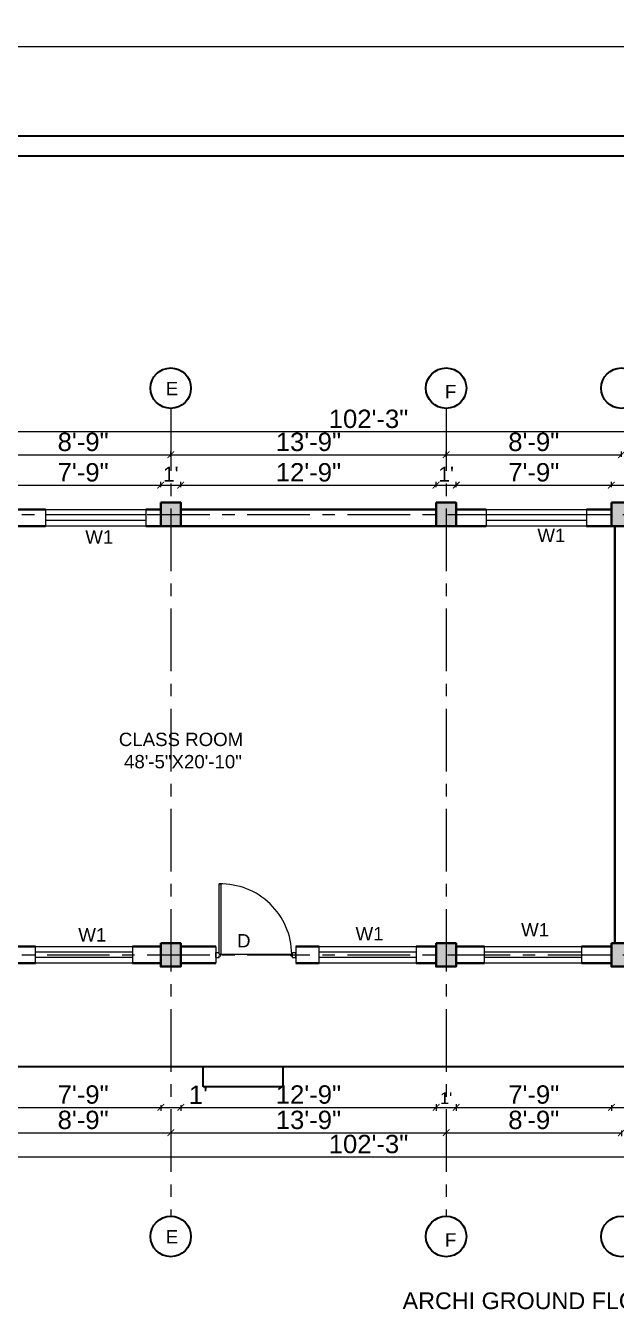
# Model space of a CAD drawing. Header units: inches. Extents: x -6800 to 96653, y -25814 to 17379.
# Drawn here: x 87020 to 87374, y -13253 to -12484 of the extents above; entities that cross this region are included whole.
import ezdxf

# ---------------------------------------------------------------- set-up
doc = ezdxf.new("R2010")
doc.units = ezdxf.units.IN
doc.header["$MEASUREMENT"] = 0
doc.header["$PDMODE"] = 34
doc.linetypes.add('CENTER', pattern=[2, 1.25, -0.25, 0.25, -0.25])
doc.layers.add('A-Windows', color=7, linetype='Continuous')
for name, color, linetype, lineweight in [('Cent line', 54, 'CENTER', 9), ('Column', 101, 'Continuous', 30), ('dimension', 50, 'Continuous', 20), ('dimension @ 1', 50, 'Continuous', 20), ('ele back', 51, 'Continuous', 15), ('text', 31, 'Continuous', 13), ('Wall', 90, 'Continuous', 30), ('Window', 140, 'Continuous', 13)]:
    doc.layers.add(name, color=color, linetype=linetype, lineweight=lineweight)
doc.styles.add('Annotative', font='arial.ttf')
doc.styles.get("Standard").update_dxf_attribs({"font": 'arial.ttf'})
doc.dimstyles.get("Standard").update_dxf_attribs({"dimtxt": 7, "dimasz": 4, "dimexe": 2, "dimexo": 2, "dimgap": 2, "dimtad": 1, "dimdec": 0, "dimzin": 0, "dimdsep": 46, "dimlunit": 4, "dimtxsty": 'Standard', "dimblk": 'ARCHTICK', "dimcen": 0.25, "dimclrd": 256, "dimclre": 256, "dimclrt": 256, "dimadec": 0, "dimazin": 0, "dimtfac": 1, "dimtdec": 0, "dimtofl": 0, "dimtmove": 0, "dimatfit": 3, "dimfxl": 1, "dimfxlon": 1, "dimtolj": 1, "dimtzin": 0, "dimlwd": -1, "dimlwe": -1, "dimarcsym": 1})

# ---------------------------------------------------------------- blocks, each defined once
blk = doc.blocks.new('colarch')
at = {"layer": 'Column'}
h = blk.add_hatch(color=256, dxfattribs=at)
h.dxf.hatch_style = 1
h.paths.add_polyline_path([(-6740.22, 498.65), (-6728.22, 498.65), (-6728.22, 512.65), (-6740.22, 512.65)])
blk.add_lwpolyline([(-6740.22, 512.65), (-6728.22, 512.65), (-6728.22, 498.65), (-6740.22, 498.65)], close=True, dxfattribs=at)
blk = doc.blocks.new('_ArchTick')
at = {"color": 0, "linetype": 'ByBlock', "const_width": 0.15}
blk.add_lwpolyline([(-0.5, -0.5), (0.5, 0.5)], dxfattribs=at)
blk = doc.blocks.new('*D2150')
at = {"layer": 'Defpoints', "color": 0, "transparency": 16777216}
for p in [(87100.73, -12759.07), (87007.73, -12769.57), (87100.73, -12769.57)]:
    blk.add_point(p, dxfattribs=at)
at = {"layer": 'dimension', "transparency": 16777216}
for p, q in [((87007.73, -12760.32), (87007.73, -12757.07)), ((87007.73, -12759.07), (87100.73, -12759.07)), ((87100.73, -12760.32), (87100.73, -12757.07))]:
    blk.add_line(p, q, dxfattribs=at)
at = {"layer": 'dimension', "transparency": 16777216, "xscale": 4, "yscale": 4, "zscale": 4, "rotation": 180}
blk.add_blockref('_ArchTick', (87007.73, -12759.07), dxfattribs=at)
at = {"layer": 'dimension', "transparency": 16777216, "xscale": 4, "yscale": 4, "zscale": 4}
blk.add_blockref('_ArchTick', (87100.73, -12759.07), dxfattribs=at)
at = {"layer": 'dimension', "transparency": 16777216, "insert": (87054.23, -12751.45), "char_height": 11, "attachment_point": 5}
blk.add_mtext('\\A1;7\'-9"', dxfattribs=at)
blk = doc.blocks.new('*D1298')
at = {"layer": 'Defpoints', "color": 0, "transparency": 16777216}
for p in [(87112.73, -12759.07), (87100.73, -12769.57), (87112.73, -12769.57)]:
    blk.add_point(p, dxfattribs=at)
at = {"layer": 'dimension', "transparency": 16777216}
for p, q in [((87100.73, -12760.07), (87100.73, -12757.07)), ((87100.73, -12759.07), (87112.73, -12759.07)), ((87112.73, -12760.07), (87112.73, -12757.07))]:
    blk.add_line(p, q, dxfattribs=at)
at = {"layer": 'dimension', "transparency": 16777216, "xscale": 4, "yscale": 4, "zscale": 4, "rotation": 180}
blk.add_blockref('_ArchTick', (87100.73, -12759.07), dxfattribs=at)
at = {"layer": 'dimension', "transparency": 16777216, "xscale": 4, "yscale": 4, "zscale": 4}
blk.add_blockref('_ArchTick', (87112.73, -12759.07), dxfattribs=at)
at = {"layer": 'dimension', "transparency": 16777216, "insert": (87106.73, -12752.55), "char_height": 9, "attachment_point": 5}
blk.add_mtext("\\A1;1'", dxfattribs=at)
blk = doc.blocks.new('*D2152')
at = {"layer": 'Defpoints', "color": 0, "transparency": 16777216}
for p in [(87265.73, -12759.07), (87112.73, -12769.57), (87265.73, -12769.57)]:
    blk.add_point(p, dxfattribs=at)
at = {"layer": 'dimension', "transparency": 16777216}
for p, q in [((87112.73, -12760.32), (87112.73, -12757.07)), ((87112.73, -12759.07), (87265.73, -12759.07)), ((87265.73, -12760.32), (87265.73, -12757.07))]:
    blk.add_line(p, q, dxfattribs=at)
at = {"layer": 'dimension', "transparency": 16777216, "xscale": 4, "yscale": 4, "zscale": 4, "rotation": 180}
blk.add_blockref('_ArchTick', (87112.73, -12759.07), dxfattribs=at)
at = {"layer": 'dimension', "transparency": 16777216, "xscale": 4, "yscale": 4, "zscale": 4}
blk.add_blockref('_ArchTick', (87265.73, -12759.07), dxfattribs=at)
at = {"layer": 'dimension', "transparency": 16777216, "insert": (87189.23, -12751.45), "char_height": 11, "attachment_point": 5}
blk.add_mtext('\\A1;12\'-9"', dxfattribs=at)
blk = doc.blocks.new('*D1296')
at = {"layer": 'Defpoints', "color": 0, "transparency": 16777216}
for p in [(87277.73, -12759.07), (87265.73, -12769.57), (87277.73, -12769.57)]:
    blk.add_point(p, dxfattribs=at)
at = {"layer": 'dimension', "transparency": 16777216}
for p, q in [((87265.73, -12760.07), (87265.73, -12757.07)), ((87265.73, -12759.07), (87277.73, -12759.07)), ((87277.73, -12760.07), (87277.73, -12757.07))]:
    blk.add_line(p, q, dxfattribs=at)
at = {"layer": 'dimension', "transparency": 16777216, "xscale": 4, "yscale": 4, "zscale": 4, "rotation": 180}
blk.add_blockref('_ArchTick', (87265.73, -12759.07), dxfattribs=at)
at = {"layer": 'dimension', "transparency": 16777216, "xscale": 4, "yscale": 4, "zscale": 4}
blk.add_blockref('_ArchTick', (87277.73, -12759.07), dxfattribs=at)
at = {"layer": 'dimension', "transparency": 16777216, "insert": (87271.73, -12752.55), "char_height": 9, "attachment_point": 5}
blk.add_mtext("\\A1;1'", dxfattribs=at)
blk = doc.blocks.new('*D2154')
at = {"layer": 'Defpoints', "color": 0, "transparency": 16777216}
for p in [(87370.73, -12759.07), (87277.73, -12769.57), (87370.73, -12769.57)]:
    blk.add_point(p, dxfattribs=at)
at = {"layer": 'dimension', "transparency": 16777216}
for p, q in [((87277.73, -12760.32), (87277.73, -12757.07)), ((87277.73, -12759.07), (87370.73, -12759.07)), ((87370.73, -12760.32), (87370.73, -12757.07))]:
    blk.add_line(p, q, dxfattribs=at)
at = {"layer": 'dimension', "transparency": 16777216, "xscale": 4, "yscale": 4, "zscale": 4, "rotation": 180}
blk.add_blockref('_ArchTick', (87277.73, -12759.07), dxfattribs=at)
at = {"layer": 'dimension', "transparency": 16777216, "xscale": 4, "yscale": 4, "zscale": 4}
blk.add_blockref('_ArchTick', (87370.73, -12759.07), dxfattribs=at)
at = {"layer": 'dimension', "transparency": 16777216, "insert": (87324.23, -12751.45), "char_height": 11, "attachment_point": 5}
blk.add_mtext('\\A1;7\'-9"', dxfattribs=at)
blk = doc.blocks.new('*D2156')
at = {"layer": 'Defpoints', "color": 0, "transparency": 16777216}
for p in [(87382.73, -12759.07), (87370.73, -12769.57), (87382.73, -12769.57)]:
    blk.add_point(p, dxfattribs=at)
at = {"layer": 'dimension', "transparency": 16777216}
for p, q in [((87370.73, -12760.32), (87370.73, -12757.07)), ((87370.73, -12759.07), (87382.73, -12759.07)), ((87382.73, -12760.32), (87382.73, -12757.07)), ((87382.73, -12759.07), (87399.82, -12759.07))]:
    blk.add_line(p, q, dxfattribs=at)
at = {"layer": 'dimension', "transparency": 16777216, "xscale": 4, "yscale": 4, "zscale": 4, "rotation": 180}
blk.add_blockref('_ArchTick', (87370.73, -12759.07), dxfattribs=at)
at = {"layer": 'dimension', "transparency": 16777216, "xscale": 4, "yscale": 4, "zscale": 4}
blk.add_blockref('_ArchTick', (87382.73, -12759.07), dxfattribs=at)
at = {"layer": 'dimension', "transparency": 16777216, "insert": (87393.28, -12751.55), "char_height": 11, "attachment_point": 5}
blk.add_mtext("\\A1;1'", dxfattribs=at)
blk = doc.blocks.new('*D2151')
at = {"layer": 'Defpoints', "color": 0, "transparency": 16777216}
for p in [(87106.73, -12740.82), (87001.73, -12769.57), (87106.73, -12769.57)]:
    blk.add_point(p, dxfattribs=at)
at = {"layer": 'dimension', "transparency": 16777216}
for p, q in [((87001.73, -12742.07), (87001.73, -12738.82)), ((87106.73, -12742.07), (87106.73, -12738.82)), ((87001.73, -12740.82), (87106.73, -12740.82))]:
    blk.add_line(p, q, dxfattribs=at)
at = {"layer": 'dimension', "transparency": 16777216, "xscale": 4, "yscale": 4, "zscale": 4, "rotation": 180}
blk.add_blockref('_ArchTick', (87001.73, -12740.82), dxfattribs=at)
at = {"layer": 'dimension', "transparency": 16777216, "xscale": 4, "yscale": 4, "zscale": 4}
blk.add_blockref('_ArchTick', (87106.73, -12740.82), dxfattribs=at)
at = {"layer": 'dimension', "transparency": 16777216, "insert": (87054.23, -12733.21), "char_height": 11, "attachment_point": 5}
blk.add_mtext('\\A1;8\'-9"', dxfattribs=at)
blk = doc.blocks.new('*D2153')
at = {"layer": 'Defpoints', "color": 0, "transparency": 16777216}
for p in [(87271.73, -12740.82), (87106.73, -12769.57), (87271.73, -12769.57)]:
    blk.add_point(p, dxfattribs=at)
at = {"layer": 'dimension', "transparency": 16777216}
for p, q in [((87106.73, -12742.07), (87106.73, -12738.82)), ((87271.73, -12742.07), (87271.73, -12738.82)), ((87106.73, -12740.82), (87271.73, -12740.82))]:
    blk.add_line(p, q, dxfattribs=at)
at = {"layer": 'dimension', "transparency": 16777216, "xscale": 4, "yscale": 4, "zscale": 4, "rotation": 180}
blk.add_blockref('_ArchTick', (87106.73, -12740.82), dxfattribs=at)
at = {"layer": 'dimension', "transparency": 16777216, "xscale": 4, "yscale": 4, "zscale": 4}
blk.add_blockref('_ArchTick', (87271.73, -12740.82), dxfattribs=at)
at = {"layer": 'dimension', "transparency": 16777216, "insert": (87189.23, -12733.2), "char_height": 11, "attachment_point": 5}
blk.add_mtext('\\A1;13\'-9"', dxfattribs=at)
blk = doc.blocks.new('*D2155')
at = {"layer": 'Defpoints', "color": 0, "transparency": 16777216}
for p in [(87376.73, -12740.82), (87271.73, -12769.57), (87376.73, -12769.57)]:
    blk.add_point(p, dxfattribs=at)
at = {"layer": 'dimension', "transparency": 16777216}
for p, q in [((87271.73, -12742.07), (87271.73, -12738.82)), ((87376.73, -12742.07), (87376.73, -12738.82)), ((87271.73, -12740.82), (87376.73, -12740.82))]:
    blk.add_line(p, q, dxfattribs=at)
at = {"layer": 'dimension', "transparency": 16777216, "xscale": 4, "yscale": 4, "zscale": 4, "rotation": 180}
blk.add_blockref('_ArchTick', (87271.73, -12740.82), dxfattribs=at)
at = {"layer": 'dimension', "transparency": 16777216, "xscale": 4, "yscale": 4, "zscale": 4}
blk.add_blockref('_ArchTick', (87376.73, -12740.82), dxfattribs=at)
at = {"layer": 'dimension', "transparency": 16777216, "insert": (87324.23, -12733.21), "char_height": 11, "attachment_point": 5}
blk.add_mtext('\\A1;8\'-9"', dxfattribs=at)
blk = doc.blocks.new('*D2144')
at = {"layer": 'Defpoints', "color": 0, "transparency": 16777216}
for p in [(87838.73, -12727.02), (86611.73, -12773.57), (87838.73, -12773.57)]:
    blk.add_point(p, dxfattribs=at)
at = {"layer": 'dimension', "transparency": 16777216}
for p, q in [((86611.73, -12728.27), (86611.73, -12725.02)), ((86611.73, -12727.02), (87838.73, -12727.02)), ((87838.73, -12728.27), (87838.73, -12725.02))]:
    blk.add_line(p, q, dxfattribs=at)
at = {"layer": 'dimension', "transparency": 16777216, "xscale": 4, "yscale": 4, "zscale": 4, "rotation": 180}
blk.add_blockref('_ArchTick', (86611.73, -12727.02), dxfattribs=at)
at = {"layer": 'dimension', "transparency": 16777216, "xscale": 4, "yscale": 4, "zscale": 4}
blk.add_blockref('_ArchTick', (87838.73, -12727.02), dxfattribs=at)
at = {"layer": 'dimension', "transparency": 16777216, "insert": (87225.23, -12719.4), "char_height": 11, "attachment_point": 5}
blk.add_mtext('\\A1;102\'-3"', dxfattribs=at)
blk = doc.blocks.new('*D2173')
at = {"layer": 'Defpoints', "color": 0, "transparency": 16777216}
for p in [(87007.73, -13045.57), (87100.73, -13045.57), (87100.73, -13131.95)]:
    blk.add_point(p, dxfattribs=at)
at = {"layer": 'dimension', "transparency": 16777216}
for p, q in [((87007.73, -13130.7), (87007.73, -13133.95)), ((87100.73, -13130.7), (87100.73, -13133.95)), ((87007.73, -13131.95), (87100.73, -13131.95))]:
    blk.add_line(p, q, dxfattribs=at)
at = {"layer": 'dimension', "transparency": 16777216, "xscale": 4, "yscale": 4, "zscale": 4, "rotation": 180}
blk.add_blockref('_ArchTick', (87007.73, -13131.95), dxfattribs=at)
at = {"layer": 'dimension', "transparency": 16777216, "xscale": 4, "yscale": 4, "zscale": 4}
blk.add_blockref('_ArchTick', (87100.73, -13131.95), dxfattribs=at)
at = {"layer": 'dimension', "transparency": 16777216, "insert": (87054.23, -13124.33), "char_height": 11, "attachment_point": 5}
blk.add_mtext('\\A1;7\'-9"', dxfattribs=at)
blk = doc.blocks.new('*D2172')
at = {"layer": 'Defpoints', "color": 0, "transparency": 16777216}
for p in [(87100.73, -13045.57), (87112.73, -13045.57), (87112.73, -13131.95)]:
    blk.add_point(p, dxfattribs=at)
at = {"layer": 'dimension', "transparency": 16777216}
for p, q in [((87100.73, -13130.7), (87100.73, -13133.95)), ((87112.73, -13130.7), (87112.73, -13133.95)), ((87100.73, -13131.95), (87112.73, -13131.95)), ((87112.73, -13131.95), (87129.82, -13131.95))]:
    blk.add_line(p, q, dxfattribs=at)
at = {"layer": 'dimension', "transparency": 16777216, "xscale": 4, "yscale": 4, "zscale": 4, "rotation": 180}
blk.add_blockref('_ArchTick', (87100.73, -13131.95), dxfattribs=at)
at = {"layer": 'dimension', "transparency": 16777216, "xscale": 4, "yscale": 4, "zscale": 4}
blk.add_blockref('_ArchTick', (87112.73, -13131.95), dxfattribs=at)
at = {"layer": 'dimension', "transparency": 16777216, "insert": (87123.28, -13124.42), "char_height": 11, "attachment_point": 5}
blk.add_mtext("\\A1;1'", dxfattribs=at)
blk = doc.blocks.new('*D2171')
at = {"layer": 'Defpoints', "color": 0, "transparency": 16777216}
for p in [(87112.73, -13045.57), (87265.73, -13045.57), (87265.73, -13131.95)]:
    blk.add_point(p, dxfattribs=at)
at = {"layer": 'dimension', "transparency": 16777216}
for p, q in [((87112.73, -13130.7), (87112.73, -13133.95)), ((87265.73, -13130.7), (87265.73, -13133.95)), ((87112.73, -13131.95), (87265.73, -13131.95))]:
    blk.add_line(p, q, dxfattribs=at)
at = {"layer": 'dimension', "transparency": 16777216, "xscale": 4, "yscale": 4, "zscale": 4, "rotation": 180}
blk.add_blockref('_ArchTick', (87112.73, -13131.95), dxfattribs=at)
at = {"layer": 'dimension', "transparency": 16777216, "xscale": 4, "yscale": 4, "zscale": 4}
blk.add_blockref('_ArchTick', (87265.73, -13131.95), dxfattribs=at)
at = {"layer": 'dimension', "transparency": 16777216, "insert": (87189.23, -13124.33), "char_height": 11, "attachment_point": 5}
blk.add_mtext('\\A1;12\'-9"', dxfattribs=at)
blk = doc.blocks.new('*D1888')
at = {"layer": 'Cent line', "ltscale": 30, "transparency": 16777216}
for p, q in [((87265.73, -13129.95), (87265.73, -13133.95)), ((87277.73, -13129.95), (87277.73, -13133.95)), ((87265.73, -13131.95), (87277.73, -13131.95))]:
    blk.add_line(p, q, dxfattribs=at)
at = {"layer": 'Defpoints', "color": 0, "ltscale": 30, "transparency": 16777216}
for p in [(87265.73, -13045.57), (87277.73, -13047.57), (87277.73, -13131.95)]:
    blk.add_point(p, dxfattribs=at)
at = {"layer": 'Cent line', "ltscale": 30, "transparency": 16777216, "xscale": 4, "yscale": 4, "zscale": 4, "rotation": 180}
blk.add_blockref('_ArchTick', (87265.73, -13131.95), dxfattribs=at)
at = {"layer": 'Cent line', "ltscale": 30, "transparency": 16777216, "xscale": 4, "yscale": 4, "zscale": 4}
blk.add_blockref('_ArchTick', (87277.73, -13131.95), dxfattribs=at)
at = {"layer": 'Cent line', "ltscale": 30, "transparency": 16777216, "insert": (87271.73, -13126.43), "char_height": 7, "attachment_point": 5, "style": 'Annotative'}
blk.add_mtext("\\A1;1'", dxfattribs=at)
blk = doc.blocks.new('*D2120')
at = {"layer": 'Defpoints', "color": 0, "transparency": 16777216}
for p in [(87277.73, -13047.57), (87370.73, -13047.57), (87370.73, -13131.95)]:
    blk.add_point(p, dxfattribs=at)
at = {"layer": 'dimension', "transparency": 16777216}
for p, q in [((87277.73, -13130.7), (87277.73, -13133.95)), ((87370.73, -13130.7), (87370.73, -13133.95)), ((87277.73, -13131.95), (87370.73, -13131.95))]:
    blk.add_line(p, q, dxfattribs=at)
at = {"layer": 'dimension', "transparency": 16777216, "xscale": 4, "yscale": 4, "zscale": 4, "rotation": 180}
blk.add_blockref('_ArchTick', (87277.73, -13131.95), dxfattribs=at)
at = {"layer": 'dimension', "transparency": 16777216, "xscale": 4, "yscale": 4, "zscale": 4}
blk.add_blockref('_ArchTick', (87370.73, -13131.95), dxfattribs=at)
at = {"layer": 'dimension', "transparency": 16777216, "insert": (87324.23, -13124.33), "char_height": 11, "attachment_point": 5}
blk.add_mtext('\\A1;7\'-9"', dxfattribs=at)
blk = doc.blocks.new('*D2124')
at = {"layer": 'Defpoints', "color": 0, "transparency": 16777216}
for p in [(87370.73, -13047.57), (87382.73, -13047.57), (87382.73, -13131.95)]:
    blk.add_point(p, dxfattribs=at)
at = {"layer": 'dimension', "transparency": 16777216}
for p, q in [((87370.73, -13130.7), (87370.73, -13133.95)), ((87382.73, -13130.7), (87382.73, -13133.95)), ((87370.73, -13131.95), (87382.73, -13131.95)), ((87382.73, -13131.95), (87399.82, -13131.95))]:
    blk.add_line(p, q, dxfattribs=at)
at = {"layer": 'dimension', "transparency": 16777216, "xscale": 4, "yscale": 4, "zscale": 4, "rotation": 180}
blk.add_blockref('_ArchTick', (87370.73, -13131.95), dxfattribs=at)
at = {"layer": 'dimension', "transparency": 16777216, "xscale": 4, "yscale": 4, "zscale": 4}
blk.add_blockref('_ArchTick', (87382.73, -13131.95), dxfattribs=at)
at = {"layer": 'dimension', "transparency": 16777216, "insert": (87393.28, -13124.42), "char_height": 11, "attachment_point": 5}
blk.add_mtext("\\A1;1'", dxfattribs=at)
blk = doc.blocks.new('*D2174')
at = {"layer": 'Defpoints', "color": 0, "transparency": 16777216}
for p in [(87001.73, -13047.57), (87106.73, -13047.57), (87106.73, -13147.16)]:
    blk.add_point(p, dxfattribs=at)
at = {"layer": 'dimension', "transparency": 16777216}
for p, q in [((87001.73, -13145.91), (87001.73, -13149.16)), ((87106.73, -13145.91), (87106.73, -13149.16)), ((87001.73, -13147.16), (87106.73, -13147.16))]:
    blk.add_line(p, q, dxfattribs=at)
at = {"layer": 'dimension', "transparency": 16777216, "xscale": 4, "yscale": 4, "zscale": 4, "rotation": 180}
blk.add_blockref('_ArchTick', (87001.73, -13147.16), dxfattribs=at)
at = {"layer": 'dimension', "transparency": 16777216, "xscale": 4, "yscale": 4, "zscale": 4}
blk.add_blockref('_ArchTick', (87106.73, -13147.16), dxfattribs=at)
at = {"layer": 'dimension', "transparency": 16777216, "insert": (87054.23, -13139.54), "char_height": 11, "attachment_point": 5}
blk.add_mtext('\\A1;8\'-9"', dxfattribs=at)
blk = doc.blocks.new('*D2170')
at = {"layer": 'Defpoints', "color": 0, "transparency": 16777216}
for p in [(87106.73, -13047.57), (87271.73, -13047.57), (87271.73, -13147.16)]:
    blk.add_point(p, dxfattribs=at)
at = {"layer": 'dimension', "transparency": 16777216}
for p, q in [((87106.73, -13145.91), (87106.73, -13149.16)), ((87271.73, -13145.91), (87271.73, -13149.16)), ((87106.73, -13147.16), (87271.73, -13147.16))]:
    blk.add_line(p, q, dxfattribs=at)
at = {"layer": 'dimension', "transparency": 16777216, "xscale": 4, "yscale": 4, "zscale": 4, "rotation": 180}
blk.add_blockref('_ArchTick', (87106.73, -13147.16), dxfattribs=at)
at = {"layer": 'dimension', "transparency": 16777216, "xscale": 4, "yscale": 4, "zscale": 4}
blk.add_blockref('_ArchTick', (87271.73, -13147.16), dxfattribs=at)
at = {"layer": 'dimension', "transparency": 16777216, "insert": (87189.23, -13139.54), "char_height": 11, "attachment_point": 5}
blk.add_mtext('\\A1;13\'-9"', dxfattribs=at)
blk = doc.blocks.new('*D2121')
at = {"layer": 'Defpoints', "color": 0, "transparency": 16777216}
for p in [(87271.73, -13047.57), (87376.73, -13047.57), (87376.73, -13147.16)]:
    blk.add_point(p, dxfattribs=at)
at = {"layer": 'dimension', "transparency": 16777216}
for p, q in [((87271.73, -13145.91), (87271.73, -13149.16)), ((87376.73, -13145.91), (87376.73, -13149.16)), ((87271.73, -13147.16), (87376.73, -13147.16))]:
    blk.add_line(p, q, dxfattribs=at)
at = {"layer": 'dimension', "transparency": 16777216, "xscale": 4, "yscale": 4, "zscale": 4, "rotation": 180}
blk.add_blockref('_ArchTick', (87271.73, -13147.16), dxfattribs=at)
at = {"layer": 'dimension', "transparency": 16777216, "xscale": 4, "yscale": 4, "zscale": 4}
blk.add_blockref('_ArchTick', (87376.73, -13147.16), dxfattribs=at)
at = {"layer": 'dimension', "transparency": 16777216, "insert": (87324.23, -13139.54), "char_height": 11, "attachment_point": 5}
blk.add_mtext('\\A1;8\'-9"', dxfattribs=at)
blk = doc.blocks.new('*D2112')
at = {"layer": 'Defpoints', "color": 0, "transparency": 16777216}
for p in [(86611.73, -13045.57), (87838.73, -13045.57), (87838.73, -13161.61)]:
    blk.add_point(p, dxfattribs=at)
at = {"layer": 'dimension', "transparency": 16777216}
for p, q in [((86611.73, -13160.36), (86611.73, -13163.61)), ((86611.73, -13161.61), (87838.73, -13161.61)), ((87838.73, -13160.36), (87838.73, -13163.61))]:
    blk.add_line(p, q, dxfattribs=at)
at = {"layer": 'dimension', "transparency": 16777216, "xscale": 4, "yscale": 4, "zscale": 4, "rotation": 180}
blk.add_blockref('_ArchTick', (86611.73, -13161.61), dxfattribs=at)
at = {"layer": 'dimension', "transparency": 16777216, "xscale": 4, "yscale": 4, "zscale": 4}
blk.add_blockref('_ArchTick', (87838.73, -13161.61), dxfattribs=at)
at = {"layer": 'dimension', "transparency": 16777216, "insert": (87225.23, -13153.99), "char_height": 11, "attachment_point": 5}
blk.add_mtext('\\A1;102\'-3"', dxfattribs=at)
blk = doc.blocks.new('*D1844')
at = {"layer": 'Defpoints', "color": 0, "transparency": 16777216}
for p in [(88639.3, -12496.22), (86263.3, -12561.75), (88639.3, -12561.75)]:
    blk.add_point(p, dxfattribs=at)
at = {"layer": 'dimension', "transparency": 16777216}
for p, q in [((86263.3, -12497.47), (86263.3, -12494.22)), ((86263.3, -12496.22), (88639.3, -12496.22)), ((88639.3, -12497.47), (88639.3, -12494.22))]:
    blk.add_line(p, q, dxfattribs=at)
at = {"layer": 'dimension', "transparency": 16777216, "xscale": 4, "yscale": 4, "zscale": 4, "rotation": 180}
blk.add_blockref('_ArchTick', (86263.3, -12496.22), dxfattribs=at)
at = {"layer": 'dimension', "transparency": 16777216, "xscale": 4, "yscale": 4, "zscale": 4}
blk.add_blockref('_ArchTick', (88639.3, -12496.22), dxfattribs=at)
at = {"layer": 'dimension', "transparency": 16777216, "insert": (87451.3, -12489.63), "char_height": 9, "attachment_point": 5}
blk.add_mtext("\\A1;198'", dxfattribs=at)

msp = doc.modelspace()

# ---------------------------------------------------------------- linework, layer by layer
at = {"transparency": 33554651}
for p, q in [((86251.3, -12549.75), (88651.3, -12549.75)), ((86263.3, -12561.75), (88639.3, -12561.75))]:
    msp.add_line(p, q, dxfattribs=at)
at = {"transparency": 33554687}
for p, q in [((87490.73, -13107.57), (86611.73, -13107.57)), ((87126.13, -13119.57), (87126.13, -13107.57)), ((87174.13, -13119.57), (87174.13, -13107.57)), ((87174.13, -13119.57), (87126.13, -13119.57))]:
    msp.add_line(p, q, dxfattribs=at)
at = {"transparency": 33554651}
for centre in [(87106.73, -12700.95), (87271.73, -12700.95), (87376.73, -12700.95), (87106.73, -13209.31), (87271.73, -13209.31), (87376.73, -13209.31)]:
    msp.add_circle(centre, 12.12, dxfattribs=at)
at = {"layer": 'Cent line', "ltscale": 30, "transparency": 33554643}
for p, q in [((87106.73, -12713.08), (87106.73, -13197.18)), ((87271.73, -12713.08), (87271.73, -13197.18)), ((86552.58, -12776.57), (87921.03, -12776.57)), ((86552.58, -13040.57), (87921.03, -13040.57))]:
    msp.add_line(p, q, dxfattribs=at)
at = {"layer": 'ele back', "transparency": 33554651}
for p, q in [((87135.73, -13040.07), (87135.73, -12998.07)), ((87135.73, -12998.07), (87136.73, -12998.07)), ((87136.73, -12998.07), (87136.73, -13040.07)), ((87133.73, -13039.07), (87135.73, -13039.07)), ((87133.73, -13042.07), (87133.73, -13039.07)), ((87133.73, -13042.07), (87135.73, -13042.07)), ((87135.73, -13040.07), (87135.73, -13039.07)), ((87135.73, -13040.07), (87136.73, -13040.07)), ((87135.73, -13041.07), (87136.73, -13041.07)), ((87135.73, -13042.07), (87135.73, -13041.07)), ((87136.73, -13041.07), (87136.73, -13040.07)), ((87136.73, -13040.07), (87179.23, -13040.07)), ((87178.73, -13041.07), (87178.73, -13040.07)), ((87178.73, -13040.07), (87179.73, -13040.07)), ((87178.73, -13041.07), (87179.73, -13041.07)), ((87179.73, -13039.07), (87181.73, -13039.07)), ((87179.73, -13040.07), (87179.73, -13039.07)), ((87179.73, -13042.07), (87179.73, -13041.07)), ((87179.73, -13042.07), (87181.73, -13042.07)), ((87181.73, -13042.07), (87181.73, -13039.07))]:
    msp.add_line(p, q, dxfattribs=at)
msp.add_arc((87136.73, -13040.57), 42.5, 0.67408, 91.34826, dxfattribs=at)
at = {"layer": 'Wall', "transparency": 33554651}
for p, q in [((87031.73, -12773.57), (87007.73, -12773.57)), ((87100.73, -12773.57), (87091.73, -12773.57)), ((87112.73, -12773.57), (87265.73, -12773.57)), ((87295.73, -12773.57), (87277.73, -12773.57)), ((87370.73, -12773.57), (87355.73, -12773.57)), ((87031.73, -12783.57), (87007.73, -12783.57)), ((87100.73, -12783.57), (87091.73, -12783.57)), ((87112.73, -12783.57), (87265.73, -12783.57)), ((87295.73, -12783.57), (87277.73, -12783.57)), ((87370.73, -12783.57), (87355.73, -12783.57)), ((87372.73, -12783.57), (87372.73, -13033.57)), ((87025.73, -13035.57), (87007.73, -13035.57)), ((87100.73, -13035.57), (87083.73, -13035.57)), ((87133.73, -13035.57), (87112.73, -13035.57)), ((87195.73, -13035.57), (87181.73, -13035.57)), ((87265.73, -13035.57), (87253.73, -13035.57)), ((87294.73, -13035.57), (87277.73, -13035.57)), ((87370.73, -13035.57), (87352.73, -13035.57)), ((87025.73, -13045.57), (87007.73, -13045.57)), ((87100.73, -13045.57), (87083.73, -13045.57)), ((87133.73, -13045.57), (87112.73, -13045.57)), ((87195.73, -13045.57), (87181.73, -13045.57)), ((87265.73, -13045.57), (87253.73, -13045.57)), ((87294.73, -13045.57), (87277.73, -13045.57)), ((87370.73, -13045.57), (87352.73, -13045.57))]:
    msp.add_line(p, q, dxfattribs=at)
at = {"layer": 'Window', "transparency": 33554651}
for p, q in [((87031.73, -12773.57), (87031.73, -12783.57)), ((87091.73, -12776.9), (87031.73, -12776.9)), ((87295.73, -12773.57), (87295.73, -12783.57)), ((87355.73, -12776.9), (87295.73, -12776.9)), ((87091.73, -12780.23), (87031.73, -12780.23)), ((87355.73, -12780.23), (87295.73, -12780.23)), ((87083.73, -13038.9), (87025.73, -13038.9)), ((87133.73, -13035.57), (87133.73, -13045.57)), ((87181.73, -13035.57), (87181.73, -13045.57)), ((87253.73, -13038.9), (87195.73, -13038.9)), ((87352.73, -13038.9), (87294.73, -13038.9)), ((87083.73, -13042.23), (87025.73, -13042.23)), ((87253.73, -13042.23), (87195.73, -13042.23)), ((87352.73, -13042.23), (87294.73, -13042.23))]:
    msp.add_line(p, q, dxfattribs=at)
for points in [[(87031.73, -12773.57), (87091.73, -12773.57), (87091.73, -12783.57), (87031.73, -12783.57)], [(87295.73, -12773.57), (87355.73, -12773.57), (87355.73, -12783.57), (87295.73, -12783.57)]]:
    msp.add_lwpolyline(points, dxfattribs=at)
for points in [[(87025.73, -13035.57), (87083.73, -13035.57), (87083.73, -13045.57), (87025.73, -13045.57)], [(87195.73, -13035.57), (87253.73, -13035.57), (87253.73, -13045.57), (87195.73, -13045.57)], [(87294.73, -13035.57), (87352.73, -13035.57), (87352.73, -13045.57), (87294.73, -13045.57)]]:
    msp.add_lwpolyline(points, close=True, dxfattribs=at)

# ---------------------------------------------------------------- block references
at = {"layer": 'Wall', "transparency": 33554651}
for p in [(93840.95, -13282.22), (94005.95, -13282.22), (94110.95, -13282.22), (93840.95, -13546.22), (94005.95, -13546.22), (94110.95, -13546.22)]:
    msp.add_blockref('colarch', p, dxfattribs=at)

# ---------------------------------------------------------------- texts
at = {"layer": 'A-Windows', "ltscale": 10, "transparency": 33554687, "char_height": 8, "attachment_point": 1}
for s, insert in [('E', (87103.78, -12697.16)), ('F', (87270.99, -12699.06)), ('CLASS ROOM\\P 48\'-5"X20\'-10"', (87075.62, -12907.44)), ('D', (87146.44, -13028.11)), ('E', (87103.78, -13205.51)), ('F', (87270.99, -13207.42))]:
    msp.add_mtext_dynamic_manual_height_columns(s, width=837.6015, gutter_width=65.57, heights=[0], dxfattribs=dict(at, insert=insert))
at = {"layer": 'A-Windows', "ltscale": 10, "transparency": 33554687, "char_height": 8, "width": 30.4497, "attachment_point": 1}
for insert in [(87055.52, -12786.15), (87326.4, -12785.18), (87316.65, -13021.55), (87051.34, -13024.56), (87217.45, -13023.93)]:
    msp.add_mtext('W1', dxfattribs=dict(at, insert=insert))
at = {"layer": 'text', "transparency": 33554651, "insert": (87326.34, -13247.91), "char_height": 10, "attachment_point": 5}
msp.add_mtext_dynamic_manual_height_columns('ARCHI GROUND FLOOR', width=6194.3914, gutter_width=6.05, heights=[0], dxfattribs=at)

# ---------------------------------------------------------------- dimensions: what is measured, and where the dimension line sits
at = {"layer": 'Cent line', "ltscale": 30, "transparency": 33554643}
dim = msp.add_linear_dim(base=(87277.73, -13131.95), p1=(87265.73, -13045.57), p2=(87277.73, -13047.57), dimstyle='Standard', override={"dimscale": 1, "dimtih": 1, "dimtxsty": 'Annotative', "dimtix": 0, "dimtofl": 0, "dimtmove": 0, "dimatfit": 3, "dimfxl": 2}, dxfattribs=at)
dim.commit()
dim.dimension.update_dxf_attribs({"geometry": '*D1888', "text_midpoint": (87271.73, -13126.43)})
at = {"layer": 'dimension', "transparency": 33554651}
for base, p1, p2, override, picture, middle in [((87112.73, -12759.07), (87100.73, -12769.57), (87112.73, -12769.57), {"dimscale": 1, "dimtxt": 9, "dimtix": 1, "dimtofl": 0, "dimtmove": 1, "dimatfit": 0}, '*D1298', (87106.73, -12752.55)), ((87277.73, -12759.07), (87265.73, -12769.57), (87277.73, -12769.57), {"dimscale": 1, "dimtxt": 9, "dimtix": 0, "dimtofl": 0, "dimtmove": 0, "dimatfit": 3}, '*D1296', (87271.73, -12752.55))]:
    dim = msp.add_linear_dim(base=base, p1=p1, p2=p2, dimstyle='Standard', override=override, dxfattribs=at)
    dim.commit()
    dim.dimension.update_dxf_attribs({"geometry": picture, "text_midpoint": middle})
at = {"layer": 'dimension @ 1', "transparency": 33554651}
for base, p1, p2, override, picture, middle in [((88639.3, -12496.22), (86263.3, -12561.75), (88639.3, -12561.75), {"dimscale": 1, "dimtxt": 9, "dimtix": 0, "dimtofl": 0, "dimtmove": 0, "dimatfit": 3, "dimfxl": 1.25}, '*D1844', (87451.3, -12489.63)), ((87838.73, -12727.02), (86611.73, -12773.57), (87838.73, -12773.57), {"dimscale": 1, "dimtxt": 11, "dimtix": 1, "dimtofl": 0, "dimtmove": 1, "dimatfit": 0, "dimfxl": 1.25}, '*D2144', (87225.23, -12719.4)), ((87106.73, -12740.82), (87001.73, -12769.57), (87106.73, -12769.57), {"dimscale": 1, "dimtxt": 11, "dimtix": 1, "dimtofl": 0, "dimtmove": 1, "dimatfit": 0, "dimfxl": 1.25}, '*D2151', (87054.23, -12733.21)), ((87271.73, -12740.82), (87106.73, -12769.57), (87271.73, -12769.57), {"dimscale": 1, "dimtxt": 11, "dimtix": 1, "dimtofl": 0, "dimtmove": 1, "dimatfit": 0, "dimfxl": 1.25}, '*D2153', (87189.23, -12733.2)), ((87376.73, -12740.82), (87271.73, -12769.57), (87376.73, -12769.57), {"dimscale": 1, "dimtxt": 11, "dimtix": 0, "dimtofl": 0, "dimtmove": 0, "dimatfit": 3, "dimfxl": 1.25}, '*D2155', (87324.23, -12733.21)), ((87100.73, -12759.07), (87007.73, -12769.57), (87100.73, -12769.57), {"dimscale": 1, "dimtxt": 11, "dimtix": 1, "dimtofl": 0, "dimtmove": 1, "dimatfit": 0, "dimfxl": 1.25}, '*D2150', (87054.23, -12751.45)), ((87265.73, -12759.07), (87112.73, -12769.57), (87265.73, -12769.57), {"dimscale": 1, "dimtxt": 11, "dimtix": 1, "dimtofl": 0, "dimtmove": 1, "dimatfit": 0, "dimfxl": 1.25}, '*D2152', (87189.23, -12751.45)), ((87370.73, -12759.07), (87277.73, -12769.57), (87370.73, -12769.57), {"dimscale": 1, "dimtxt": 11, "dimtix": 0, "dimtofl": 0, "dimtmove": 0, "dimatfit": 3, "dimfxl": 1.25}, '*D2154', (87324.23, -12751.45)), ((87382.73, -12759.07), (87370.73, -12769.57), (87382.73, -12769.57), {"dimscale": 1, "dimtxt": 11, "dimtix": 0, "dimtofl": 0, "dimtmove": 0, "dimatfit": 3, "dimfxl": 1.25}, '*D2156', (87393.28, -12751.55)), ((87838.73, -13161.61), (86611.73, -13045.57), (87838.73, -13045.57), {"dimscale": 1, "dimtxt": 11, "dimtix": 0, "dimtofl": 0, "dimtmove": 0, "dimatfit": 3, "dimfxl": 1.25}, '*D2112', (87225.23, -13153.99)), ((87100.73, -13131.95), (87007.73, -13045.57), (87100.73, -13045.57), {"dimscale": 1, "dimtxt": 11, "dimtix": 0, "dimtofl": 0, "dimtmove": 0, "dimatfit": 3, "dimfxl": 1.25}, '*D2173', (87054.23, -13124.33)), ((87112.73, -13131.95), (87100.73, -13045.57), (87112.73, -13045.57), {"dimscale": 1, "dimtxt": 11, "dimtix": 0, "dimtofl": 0, "dimtmove": 0, "dimatfit": 3, "dimfxl": 1.25}, '*D2172', (87123.28, -13124.42)), ((87265.73, -13131.95), (87112.73, -13045.57), (87265.73, -13045.57), {"dimscale": 1, "dimtxt": 11, "dimtix": 0, "dimtofl": 0, "dimtmove": 0, "dimatfit": 3, "dimfxl": 1.25}, '*D2171', (87189.23, -13124.33)), ((87106.73, -13147.16), (87001.73, -13047.57), (87106.73, -13047.57), {"dimscale": 1, "dimtxt": 11, "dimtix": 0, "dimtofl": 0, "dimtmove": 0, "dimatfit": 3, "dimfxl": 1.25}, '*D2174', (87054.23, -13139.54)), ((87271.73, -13147.16), (87106.73, -13047.57), (87271.73, -13047.57), {"dimscale": 1, "dimtxt": 11, "dimtix": 0, "dimtofl": 0, "dimtmove": 0, "dimatfit": 3, "dimfxl": 1.25}, '*D2170', (87189.23, -13139.54)), ((87376.73, -13147.16), (87271.73, -13047.57), (87376.73, -13047.57), {"dimscale": 1, "dimtxt": 11, "dimtix": 0, "dimtofl": 0, "dimtmove": 0, "dimatfit": 3, "dimfxl": 1.25}, '*D2121', (87324.23, -13139.54)), ((87370.73, -13131.95), (87277.73, -13047.57), (87370.73, -13047.57), {"dimscale": 1, "dimtxt": 11, "dimtix": 0, "dimtofl": 0, "dimtmove": 0, "dimatfit": 3, "dimfxl": 1.25}, '*D2120', (87324.23, -13124.33)), ((87382.73, -13131.95), (87370.73, -13047.57), (87382.73, -13047.57), {"dimscale": 1, "dimtxt": 11, "dimtix": 0, "dimtofl": 0, "dimtmove": 0, "dimatfit": 3, "dimfxl": 1.25}, '*D2124', (87393.28, -13124.42))]:
    dim = msp.add_linear_dim(base=base, p1=p1, p2=p2, dimstyle='Standard', override=override, dxfattribs=at)
    dim.commit()
    dim.dimension.update_dxf_attribs({"geometry": picture, "text_midpoint": middle})

doc.saveas('drawing.dxf')
